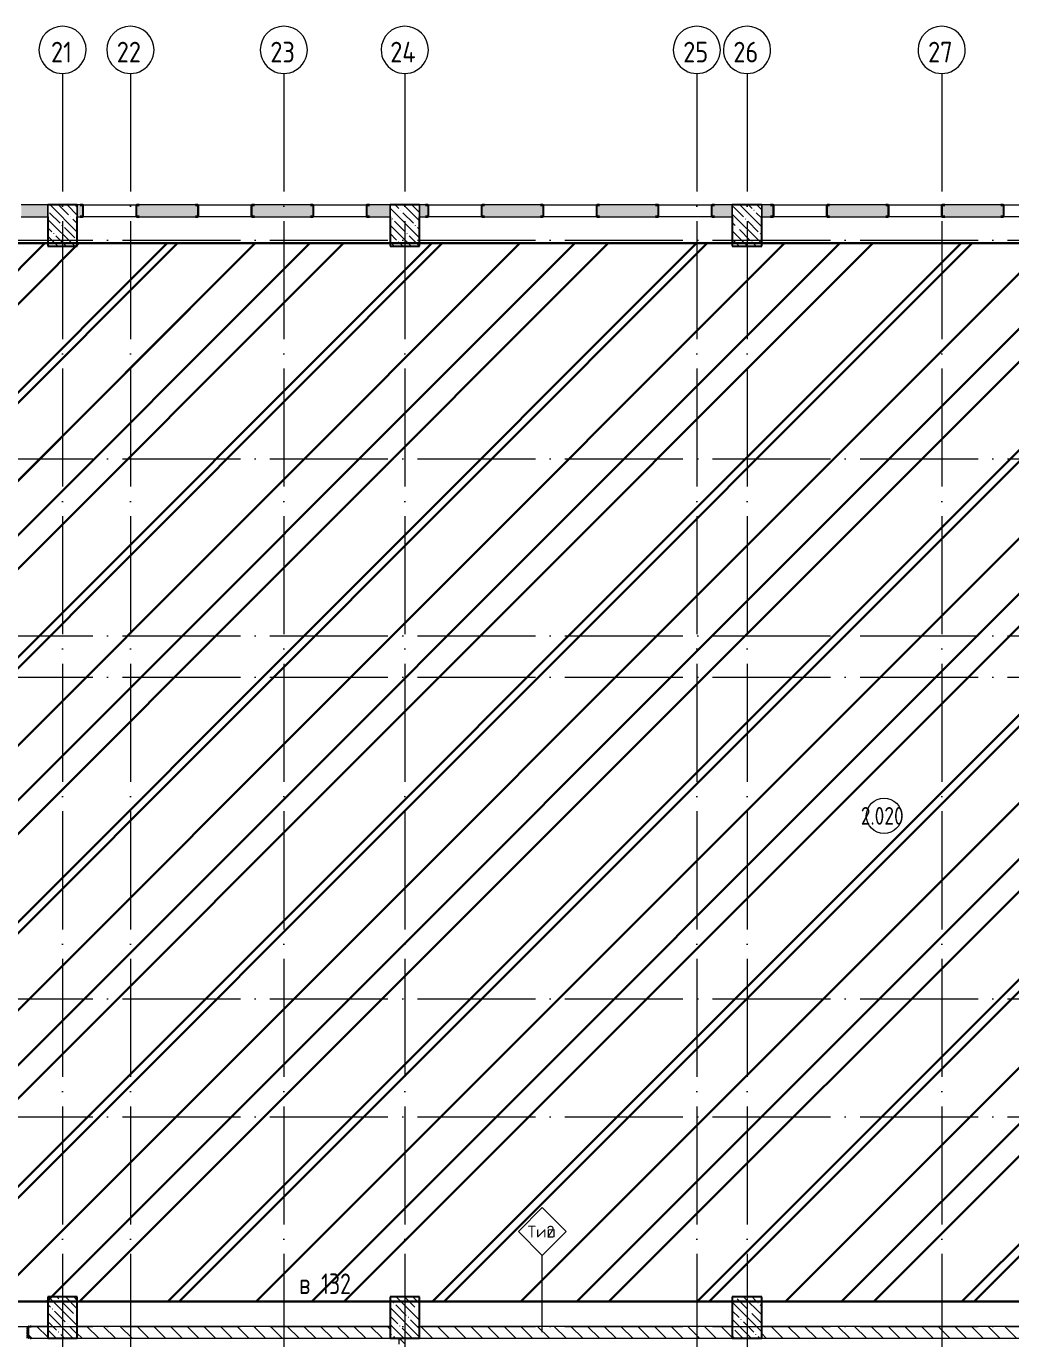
# Model space of a CAD drawing. Header units: millimetres. Extents: x -68946 to 690821, y -552984 to 293768.
# Drawn here: x 109893 to 126579, y -81220 to -58983 of the extents above; entities that cross this region are included whole.
import ezdxf

# ---------------------------------------------------------------- set-up
doc = ezdxf.new("R2010")
doc.units = ezdxf.units.MM
doc.linetypes.add('ADSK_Линия сетки', pattern=[2500, 2000, -250, 0, -250])
doc.linetypes.add('ADSK_Скрыто', pattern=[600, 300, -300])
for name, color, linetype, lineweight in [('1.2) Стяжка 6 вып.', 30, 'Continuous', 30), ('1.3) Звуко-изол           6 вып.', 90, 'Continuous', 30), ('1.4) Стяжка 6 вып.', 30, 'Continuous', 30), ('A-AREA-____-IDEN', 250, 'Continuous', 9), ('A-DOOR-____-OTLN', 250, 'Continuous', 5), ('A-WALL-____-IDEN', 250, 'Continuous', 9), ('A-WALL-____-MCUT', 250, 'Continuous', 13), ('A-WALL-____-PATT', 250, 'Continuous', 13), ('G-____-____-SYMB', 250, 'ADSK_Скрыто', 9), ('I-WALL-____-OTLN', 250, 'Continuous', 9), ('S-COLS-____-MCUT', 250, 'Continuous', 25), ('S-COLS-____-OTLN', 250, 'Continuous', 9), ('S-GRID-____-IDEN', 250, 'Continuous', 9), ('S-GRID-____-OTLN', 250, 'Continuous', 9)]:
    doc.layers.add(name, color=color, linetype=linetype, lineweight=lineweight)
doc.styles.add('GOST Common', font='', dxfattribs={"width": 0.9, "height": 350})
doc.styles.add('GOST Common_2', font='', dxfattribs={"width": 0.8, "height": 350})
doc.styles.add('ISOCPEUR', font='isocpeur.ttf', dxfattribs={"width": 0.8, "height": 100})
doc.styles.add('ISOCPEUR_3', font='isocpeur.ttf', dxfattribs={"height": 250})
doc.styles.get('GOST Common').set_extended_font_data('GOST Common')
doc.styles.get('GOST Common_2').set_extended_font_data('GOST Common')
pattern_1 = [(135, (28708.77, -120984.93), (-141.42136, -141.42136), [])]
pattern_2 = [(135, (28708.77, -120984.93), (-142.5612, -142.5612), []), (135, (28851.33, -120984.93), (-142.5612, -142.5612), [252.016, -50.403, 3.353, -47.05])]

# ---------------------------------------------------------------- blocks, each defined once
blk = doc.blocks.new('BSC_Колонна _Прямоугольная - 500x700-V14-АР1_Кладочный план 2 этажа С2и3')
at = {"layer": 'S-COLS-____-OTLN', "lineweight": 5}
h = blk.add_hatch(dxfattribs=at)
h.set_pattern_fill('FP_50', color=256, style=0, pattern_type=2)
h.set_pattern_definition([(135, (-93400, -40125), (-142.5619, -142.5619), []), (135, (-93257.44, -40125), (-142.5619, -142.5619), [252.016, -50.403, 3.353, -47.05])])
h.paths.add_polyline_path([(-250, -350), (250, -350), (250, 350), (-250, 350)])
at = {"layer": 'S-COLS-____-MCUT'}
for p, q in [((250, 350), (-250, 350)), ((-250, 350), (-250, -350)), ((250, -350), (250, 350)), ((-250, -350), (250, -350))]:
    blk.add_line(p, q, dxfattribs=at)
blk = doc.blocks.new('BSC_Колонна _Прямоугольная - 500x700-V15-АР1_Кладочный план 2 этажа С2и3')
at = {"layer": 'S-COLS-____-OTLN', "lineweight": 5}
h = blk.add_hatch(dxfattribs=at)
h.set_pattern_fill('FP_51', color=256, style=0, pattern_type=2)
h.set_pattern_definition([(135, (-87600, -40125), (-142.5619, -142.5619), []), (135, (-87457.44, -40125), (-142.5619, -142.5619), [252.016, -50.403, 3.353, -47.05])])
h.paths.add_polyline_path([(-250, -350), (250, -350), (250, 350), (-250, 350)])
at = {"layer": 'S-COLS-____-MCUT'}
for p, q in [((250, 350), (-250, 350)), ((-250, 350), (-250, -350)), ((250, -350), (250, 350)), ((-250, -350), (250, -350))]:
    blk.add_line(p, q, dxfattribs=at)
blk = doc.blocks.new('BSC_Колонна _Прямоугольная - 500x700-V16-АР1_Кладочный план 2 этажа С2и3')
at = {"layer": 'S-COLS-____-OTLN', "lineweight": 5}
h = blk.add_hatch(dxfattribs=at)
h.set_pattern_fill('FP_52', color=256, style=0, pattern_type=2)
h.set_pattern_definition([(135, (-81800, -40125), (-142.5619, -142.5619), []), (135, (-81657.44, -40125), (-142.5619, -142.5619), [252.016, -50.403, 3.353, -47.05])])
h.paths.add_polyline_path([(-250, -350), (250, -350), (250, 350), (-250, 350)])
at = {"layer": 'S-COLS-____-MCUT'}
for p, q in [((250, 350), (-250, 350)), ((-250, 350), (-250, -350)), ((250, -350), (250, 350)), ((-250, -350), (250, -350))]:
    blk.add_line(p, q, dxfattribs=at)
blk = doc.blocks.new('ADSK_КолоннаНесущая_Швеллер_Гнутый_ГОСТ 8278-83 - 200х50х4_таб_1 2-38569602-АР1_Кладочный план 2 этажа С2и3')
at = {"layer": 'S-COLS-____-MCUT'}
for p, q in [((-10.1, 90), (-10.1, -90)), ((-6.1, -90), (-6.1, 90)), ((39.9, 100), (-0.1, 100)), ((-0.1, 96), (39.9, 96)), ((39.9, 96), (39.9, 100)), ((39.9, -96), (-0.1, -96)), ((-0.1, -100), (39.9, -100)), ((39.9, -100), (39.9, -96))]:
    blk.add_line(p, q, dxfattribs=at)
for centre, radius, start, end in [((-0.1, 90), 10, 90, 180), ((-0.1, 90), 6, 90, 180), ((-0.1, -90), 10, 180, 270), ((-0.1, -90), 6, 180, 270)]:
    blk.add_arc(centre, radius, start, end, dxfattribs=at)
blk = doc.blocks.new('ADSK_КолоннаНесущая_Швеллер_Гнутый_ГОСТ 8278-83 - 200х50х4_таб_1 2-38815031-АР1_Кладочный план 2 этажа С2и3')
at = {"layer": 'S-COLS-____-MCUT'}
for p, q in [((-6.1, -90), (-6.1, 90)), ((-0.1, 96), (39.9, 96)), ((39.9, 100), (19.9, 100)), ((39.9, 96), (39.9, 100)), ((39.9, -96), (-0.1, -96)), ((19.9, -100), (39.9, -100)), ((39.9, -100), (39.9, -96))]:
    blk.add_line(p, q, dxfattribs=at)
for centre, radius, start, end in [((-0.1, 90), 10, 90, 180), ((-0.1, 90), 6, 90, 180), ((-0.1, -90), 10, 180, 270), ((-0.1, -90), 6, 180, 270)]:
    blk.add_arc(centre, radius, start, end, dxfattribs=at)
blk = doc.blocks.new('Дверь_СКБ_2Ст_Внутренняя1 - Н_ВВ-10_4_2200x2600h_Фрамуга сверху  EIS 30-V62-АР1_Кладочный план 2 этажа С2и3')
at = {"layer": 'A-DOOR-____-OTLN'}
h = blk.add_hatch(dxfattribs=at)
h.set_pattern_fill('FP_7', color=256, style=0, pattern_type=2)
h.set_pattern_definition([(45, (-921.384, 164.685), (-14.1421, 14.1421), []), (135, (-921.384, 164.685), (-14.1421, -14.1421), [])])
h.paths.add_polyline_path([(-1062.5, 100), (-1087.5, 100), (-1087.5, -100), (-1062.5, -100)])
h = blk.add_hatch(dxfattribs=at)
h.set_pattern_fill('FP_6', color=256, style=0, pattern_type=2)
h.set_pattern_definition([(135, (1201.41, 164.685), (-14.1421, -14.1421), []), (225, (1201.41, 164.685), (14.1421, -14.1421), [])])
h.paths.add_polyline_path([(1087.5, 100), (1087.5, -100), (1112.5, -100), (1112.5, 100)])
blk = doc.blocks.new('Ось сетки - Круг_Ø8 мм-39983606-АР1_Кладочный план 2 этажа С2и3')
at = {"layer": 'S-GRID-____-IDEN'}
for start, end in [(360, 180), (180, 360)]:
    blk.add_arc((0, 0), 4, start, end, dxfattribs=at)
blk = doc.blocks.new('AAR_СКБ_Марка_Помещения_мал - Номер-28977439-АР1_Кладочный план 2 этажа С2и3')
at = {"layer": 'A-AREA-____-IDEN'}
blk.add_circle((-0.03, 0), 3, dxfattribs=at)
blk = doc.blocks.new('ADSK_Марка_Стена - Типоразмер_ADSK_Марка-30564887-АР1_Кладочный план 2 этажа С2и3')
at = {"layer": 'A-WALL-____-IDEN'}
for p, q in [((-0.16, 4.37), (-4.21, 0.31)), ((3.9, 0.31), (-0.16, 4.37)), ((-4.21, 0.31), (-0.16, -3.74)), ((-0.16, -3.74), (3.9, 0.31))]:
    blk.add_line(p, q, dxfattribs=at)

msp = doc.modelspace()

# ---------------------------------------------------------------- hatches: boundary and pattern name
at = {"layer": '1.2) Стяжка 6 вып.', "lineweight": 30}
h = msp.add_hatch(dxfattribs=at)
h.set_pattern_fill('ANSI31', color=256, scale=333)
h.paths.add_polyline_path([(137487.5859, -80588.6385), (106708.7722, -80588.6385), (106708.7722, -62659.9342), (137487.5859, -62659.9342)])
at = {"layer": '1.3) Звуко-изол           6 вып.', "lineweight": 30}
h = msp.add_hatch(dxfattribs=at)
h.set_pattern_fill('ANSI31', color=256, scale=500)
h.paths.add_polyline_path([(137487.5859, -80588.6385), (106708.7722, -80588.6385), (106708.7722, -62659.9342), (137487.5859, -62659.9342)])
at = {"layer": '1.4) Стяжка 6 вып.', "lineweight": 30}
h = msp.add_hatch(dxfattribs=at)
h.set_pattern_fill('ANSI32', color=256, scale=333)
h.paths.add_polyline_path([(137487.5859, -80588.6385), (106708.7722, -80588.6385), (106708.7722, -62659.9342), (137487.5859, -62659.9342)])
at = {"layer": 'A-WALL-____-PATT', "lineweight": 15}
h = msp.add_hatch(dxfattribs=at)
h.set_pattern_fill('FP_83', color=256, style=0, pattern_type=2)
h.set_pattern_definition([(50, (28708.77, -120984.93), (364.3679, -31.8783), [38.1, -419.1]), (355, (28708.77, -120984.93), (-70.4859, 382.1133), [30.48, -335.28]), (100.451, (28739.14, -120987.6), (293.885, 350.2334), [32.38, -356.18]), (46.184, (28708.77, -120883.33), (542.1585, -84.0858), [57.15, -628.65]), (96.636, (28753.95, -120890.34), (474.805, 494.8554), [48.57, -534.27]), (351.184, (28708.8, -120883.33), (474.8102, 494.85), [45.72, -502.92]), (21, (28759.57, -120908.73), (303.2285, -204.53046), [38.1, -419.1]), (326, (28759.57, -120908.73), (123.6039, 368.376), [30.48, -335.28]), (71.451, (28784.84, -120925.78), (426.8341, 163.8427), [32.38, -356.18]), (37.5, (28708.77, -120984.93), (6.17665, 169.11015), [16.764, -314.452, 16.764, -323.596, -336.55]), (37.5, (28708.77, -120984.93), (6.17665, 169.11015), [-671.576, 16.764, -319.786]), (7.5, (28708.77, -120984.93), (133.63888, 200.3615), [16.764, -177.292, 16.764, -306.832, -128.27]), (7.5, (28708.77, -120984.93), (133.63888, 200.3615), [-517.652, 16.764, -111.506]), (327.5, (28595.49, -120984.93), (271.18182, -11.45836), [16.764, -110.236, 16.764, -379.476, -525.78]), (327.5, (28595.49, -120984.93), (271.18182, -11.45836), [-523.24, 16.764, -509.016]), (317.5, (28544.7, -120984.93), (296.2585, 50.85285), [16.764, -148.336, 16.764, -246.38, -373.38]), (317.5, (28544.7, -120984.93), (296.2585, 50.85285), [-428.244, 16.764, -356.616])])
h.paths.add_polyline_path([(133458.7722, -62209.9342), (133458.7722, -62009.9342), (133209.2227, -62009.9342), (133209.2227, -62209.9342)])
h.paths.add_polyline_path([(135159.2227, -62209.9342), (137408.7503, -62209.9342), (137408.7503, -62009.9342), (135159.2227, -62009.9342), (135159.2227, -62027.0009)])
h.paths.add_polyline_path([(133958.7722, -62209.9342), (134259.2227, -62209.9342), (134259.2227, -62009.9342), (133958.7722, -62009.9342), (133958.7722, -62027.0009)])
h.paths.add_polyline_path([(130359.2227, -62209.9342), (130359.2227, -62009.9342), (129309.2227, -62009.9342), (129309.2227, -62209.9342)])
h.paths.add_polyline_path([(132309.2227, -62209.9342), (132309.2227, -62009.9342), (131259.2227, -62009.9342), (131259.2227, -62209.9342)])
h.paths.add_polyline_path([(126459.2227, -62209.9342), (126459.2227, -62009.9342), (125409.2227, -62009.9342), (125409.2227, -62209.9342)])
h.paths.add_polyline_path([(127359.2227, -62209.9342), (127658.7722, -62209.9342), (127658.7722, -62009.9342), (127359.2227, -62009.9342), (127359.2227, -62027.0009)])
h.paths.add_polyline_path([(128158.7722, -62209.9342), (128409.2227, -62209.9342), (128409.2227, -62009.9342), (128158.7722, -62009.9342), (128158.7722, -62027.0009)])
h.paths.add_polyline_path([(116058.7722, -62209.9342), (116058.7722, -62009.9342), (115659.2227, -62009.9342), (115659.2227, -62209.9342)])
h.paths.add_polyline_path([(113709.2227, -62209.9342), (114759.2227, -62209.9342), (114759.2227, -62009.9342), (113709.2227, -62009.9342), (113709.2227, -62027.0009)])
h.paths.add_polyline_path([(118659.2227, -62209.9342), (118659.2227, -62009.9342), (117609.2227, -62009.9342), (117609.2227, -62209.9342)])
h.paths.add_polyline_path([(116558.7722, -62209.9342), (116709.2227, -62209.9342), (116709.2227, -62009.9342), (116558.7722, -62009.9342), (116558.7722, -62027.0009)])
h.paths.add_polyline_path([(110825.3441, -62209.9342), (110858.7722, -62209.9342), (110858.7722, -62009.9342), (110758.7722, -62009.9342), (110758.7722, -62209.9342)])
h.paths.add_polyline_path([(111758.7722, -62209.9342), (112809.2227, -62209.9342), (112809.2227, -62009.9342), (111758.7722, -62009.9342), (111758.7722, -62027.0009)])
h.paths.add_polyline_path([(120609.2227, -62209.9342), (120609.2227, -62009.9342), (119559.2227, -62009.9342), (119559.2227, -62209.9342)])
h.paths.add_polyline_path([(121509.2227, -62209.9342), (121858.7722, -62209.9342), (121858.7722, -62009.9342), (121509.2227, -62009.9342), (121509.2227, -62027.0009)])
h.paths.add_polyline_path([(124509.2227, -62209.9342), (124509.2227, -62009.9342), (123459.2227, -62009.9342), (123459.2227, -62209.9342)])
h.paths.add_polyline_path([(122358.7722, -62209.9342), (122559.2227, -62209.9342), (122559.2227, -62009.9342), (122358.7722, -62009.9342), (122358.7722, -62027.0009)])
h.paths.add_polyline_path([(109809.2227, -62209.9342), (110258.7722, -62209.9342), (110258.7722, -62009.9342), (109809.2227, -62009.9342)])
h.paths.add_polyline_path([(107976.3984, -62209.9342), (108909.2227, -62209.9342), (108909.2227, -62009.9342), (106708.7722, -62009.9342), (106708.7722, -62209.9342)])
h = msp.add_hatch(dxfattribs=at)
h.set_pattern_fill('FP_1', color=256, style=0, pattern_type=2)
h.set_pattern_definition(pattern_1)
h.paths.add_polyline_path([(133958.7722, -81209.9111), (134458.7722, -81209.9111), (134458.7722, -81009.9111), (133958.7722, -81009.9111)])
h.paths.add_polyline_path([(128158.7722, -81209.9111), (133458.7722, -81209.9111), (133458.7722, -81009.9111), (128158.7722, -81009.9111)])
h.paths.add_polyline_path([(127658.7722, -81209.9111), (127658.7722, -81009.9111), (122358.7722, -81009.9111), (122358.7722, -81209.9111)])
h.paths.add_polyline_path([(137408.7722, -81209.9111), (137408.7722, -81009.9111), (136658.7722, -81009.9111), (136658.7722, -81209.9111), (137178.0918, -81209.9111)])
h.paths.add_polyline_path([(121858.7722, -81209.9111), (121858.7722, -81009.9111), (116558.7722, -81009.9111), (116558.7722, -81209.9111), (119372.1812, -81209.9111)])
h.paths.add_polyline_path([(109957.7722, -81209.9111), (110258.7722, -81209.9111), (110258.7722, -81009.9111), (109927.7722, -81009.9111), (109927.7722, -81209.9111)])
h.paths.add_polyline_path([(116058.7722, -81209.9111), (116058.7722, -81009.9111), (110758.7722, -81009.9111), (110758.7722, -81209.9111), (113674.2898, -81209.9111)])
h.paths.add_polyline_path([(107727.7722, -81209.9111), (107727.7722, -81009.9111), (106708.7722, -81009.9111), (106708.7722, -81209.9111), (107697.7722, -81209.9111)])
h = msp.add_hatch(dxfattribs=at)
h.set_pattern_fill('FP_1', color=256, style=0, pattern_type=2)
h.set_pattern_definition(pattern_1)
h.paths.add_polyline_path([(116408.7722, -84679.9336), (116408.7722, -84459.9336), (116208.7722, -84459.9336), (116208.7722, -84679.9336)])
h.paths.add_polyline_path([(116408.7722, -81309.9336), (116408.7262, -81209.9342), (116208.7722, -81209.9342), (116208.7722, -81309.9336)])
at = {"layer": 'S-COLS-____-OTLN', "lineweight": 5}
h = msp.add_hatch(dxfattribs=at)
h.set_pattern_fill('FP_40', color=256, style=0, pattern_type=2)
h.set_pattern_definition(pattern_2)
h.paths.add_polyline_path([(110258.7722, -62709.9342), (110758.7722, -62709.9342), (110758.7722, -62009.9342), (110258.7722, -62009.9342), (110258.7722, -62209.9342)])
h = msp.add_hatch(dxfattribs=at)
h.set_pattern_fill('FP_40', color=256, style=0, pattern_type=2)
h.set_pattern_definition(pattern_2)
h.paths.add_polyline_path([(116558.7722, -62709.9342), (116558.7722, -62009.9342), (116058.7722, -62009.9342), (116058.7722, -62709.9342), (116523.2355, -62709.9342)])
h = msp.add_hatch(dxfattribs=at)
h.set_pattern_fill('FP_40', color=256, style=0, pattern_type=2)
h.set_pattern_definition(pattern_2)
h.paths.add_polyline_path([(122358.7722, -62709.9342), (122358.7722, -62009.9342), (121858.7722, -62009.9342), (121858.7722, -62709.9342), (122221.1269, -62709.9342)])

# ---------------------------------------------------------------- linework, layer by layer
at = {"layer": '1.2) Стяжка 6 вып.', "lineweight": 30}
msp.add_lwpolyline([(137487.5859, -80588.6385), (106708.7722, -80588.6385), (106708.7722, -62659.9342), (137487.5859, -62659.9342)], close=True, dxfattribs=at)
at = {"layer": 'A-WALL-____-IDEN'}
msp.add_line((118639.9543, -81109.9111), (118639.9543, -79808.6611), dxfattribs=at)
at = {"layer": 'A-WALL-____-MCUT', "color": 7, "lineweight": 15}
for p, q in [((110258.7722, -62009.9342), (109809.2227, -62009.9342)), ((110858.7722, -62009.9342), (110758.7722, -62009.9342)), ((110858.7722, -62209.9342), (110858.7722, -62009.9342)), ((112809.2227, -62009.9342), (111758.7722, -62009.9342)), ((111758.7722, -62009.9342), (111758.7722, -62209.9342)), ((112809.2227, -62209.9342), (112809.2227, -62009.9342)), ((114759.2227, -62009.9342), (113709.2227, -62009.9342)), ((113709.2227, -62009.9342), (113709.2227, -62209.9342)), ((114759.2227, -62209.9342), (114759.2227, -62009.9342)), ((116058.7722, -62009.9342), (115659.2227, -62009.9342)), ((115659.2227, -62009.9342), (115659.2227, -62209.9342)), ((116709.2227, -62009.9342), (116558.7722, -62009.9342)), ((116709.2227, -62209.9342), (116709.2227, -62009.9342)), ((118659.2227, -62009.9342), (117609.2227, -62009.9342)), ((117609.2227, -62009.9342), (117609.2227, -62209.9342)), ((118659.2227, -62209.9342), (118659.2227, -62009.9342)), ((120609.2227, -62009.9342), (119559.2227, -62009.9342)), ((119559.2227, -62009.9342), (119559.2227, -62209.9342)), ((120609.2227, -62209.9342), (120609.2227, -62009.9342)), ((121858.7722, -62009.9342), (121509.2227, -62009.9342)), ((121509.2227, -62009.9342), (121509.2227, -62209.9342)), ((122559.2227, -62009.9342), (122358.7722, -62009.9342)), ((122559.2227, -62209.9342), (122559.2227, -62009.9342)), ((124509.2227, -62009.9342), (123459.2227, -62009.9342)), ((123459.2227, -62009.9342), (123459.2227, -62209.9342)), ((124509.2227, -62209.9342), (124509.2227, -62009.9342)), ((126459.2227, -62009.9342), (125409.2227, -62009.9342)), ((125409.2227, -62009.9342), (125409.2227, -62209.9342)), ((126459.2227, -62209.9342), (126459.2227, -62009.9342)), ((109809.2227, -62209.9342), (110258.7722, -62209.9342)), ((110758.7722, -62209.9342), (110858.7722, -62209.9342)), ((111758.7722, -62209.9342), (112809.2227, -62209.9342)), ((113709.2227, -62209.9342), (114759.2227, -62209.9342)), ((115659.2227, -62209.9342), (116058.7722, -62209.9342)), ((116558.7722, -62209.9342), (116709.2227, -62209.9342)), ((117609.2227, -62209.9342), (118659.2227, -62209.9342)), ((119559.2227, -62209.9342), (120609.2227, -62209.9342)), ((121509.2227, -62209.9342), (121858.7722, -62209.9342)), ((122358.7722, -62209.9342), (122559.2227, -62209.9342)), ((123459.2227, -62209.9342), (124509.2227, -62209.9342)), ((125409.2227, -62209.9342), (126459.2227, -62209.9342)), ((110258.7722, -81009.9111), (109957.7722, -81009.9111)), ((116058.7722, -81009.9111), (110758.7722, -81009.9111)), ((121858.7722, -81009.9111), (116558.7722, -81009.9111)), ((127658.7722, -81009.9111), (122358.7722, -81009.9111)), ((109957.7722, -81209.9111), (110258.7722, -81209.9111)), ((110758.7722, -81209.9111), (116058.7722, -81209.9111)), ((116208.7722, -81209.9342), (116208.7722, -81309.9336)), ((116408.7722, -81219.9336), (116408.7722, -81209.9342)), ((116558.7722, -81209.9111), (121858.7722, -81209.9111)), ((122358.7722, -81209.9111), (127658.7722, -81209.9111))]:
    msp.add_line(p, q, dxfattribs=at)
at = {"layer": 'A-WALL-____-MCUT', "lineweight": 15}
for p, q in [((110258.7722, -62209.9342), (110258.7722, -62009.9342)), ((110758.7722, -62009.9342), (110758.7722, -62209.9342)), ((116058.7722, -62209.9342), (116058.7722, -62009.9342)), ((116558.7722, -62009.9342), (116558.7722, -62209.9342)), ((121858.7722, -62209.9342), (121858.7722, -62009.9342)), ((122358.7722, -62009.9342), (122358.7722, -62209.9342))]:
    msp.add_line(p, q, dxfattribs=at)
at = {"layer": 'I-WALL-____-OTLN', "lineweight": 15}
for p, q in [((110858.7722, -62009.9342), (111758.7722, -62009.9342)), ((112809.2227, -62009.9342), (113709.2227, -62009.9342)), ((114759.2227, -62009.9342), (115659.2227, -62009.9342)), ((116709.2227, -62009.9342), (117609.2227, -62009.9342)), ((118659.2227, -62009.9342), (119559.2227, -62009.9342)), ((120609.2227, -62009.9342), (121509.2227, -62009.9342)), ((122559.2227, -62009.9342), (123459.2227, -62009.9342)), ((124509.2227, -62009.9342), (125409.2227, -62009.9342)), ((126459.2227, -62009.9342), (127359.2227, -62009.9342)), ((111758.7722, -62209.9342), (110858.7722, -62209.9342)), ((113709.2227, -62209.9342), (112809.2227, -62209.9342)), ((115659.2227, -62209.9342), (114759.2227, -62209.9342)), ((117609.2227, -62209.9342), (116709.2227, -62209.9342)), ((119559.2227, -62209.9342), (118659.2227, -62209.9342)), ((121509.2227, -62209.9342), (120609.2227, -62209.9342)), ((123459.2227, -62209.9342), (122559.2227, -62209.9342)), ((125409.2227, -62209.9342), (124509.2227, -62209.9342)), ((127359.2227, -62209.9342), (126459.2227, -62209.9342))]:
    msp.add_line(p, q, dxfattribs=at)
at = {"layer": 'S-COLS-____-MCUT'}
for p, q in [((110758.7722, -62009.9342), (110258.7722, -62009.9342)), ((116558.7722, -62009.9342), (116058.7722, -62009.9342)), ((122358.7722, -62009.9342), (121858.7722, -62009.9342)), ((110258.7722, -62209.9342), (110258.7722, -62709.9342)), ((110758.7722, -62709.9342), (110758.7722, -62209.9342)), ((116058.7722, -62209.9342), (116058.7722, -62709.9342)), ((116558.7722, -62709.9342), (116558.7722, -62209.9342)), ((121858.7722, -62209.9342), (121858.7722, -62709.9342)), ((122358.7722, -62709.9342), (122358.7722, -62209.9342)), ((110258.7722, -62709.9342), (110758.7722, -62709.9342)), ((116058.7722, -62709.9342), (116558.7722, -62709.9342)), ((121858.7722, -62709.9342), (122358.7722, -62709.9342))]:
    msp.add_line(p, q, dxfattribs=at)
at = {"layer": 'S-COLS-____-OTLN'}
for p, q in [((110258.7722, -62009.9342), (110258.7722, -62209.9342)), ((110758.7722, -62209.9342), (110758.7722, -62009.9342)), ((116058.7722, -62009.9342), (116058.7722, -62209.9342)), ((116558.7722, -62209.9342), (116558.7722, -62009.9342)), ((121858.7722, -62009.9342), (121858.7722, -62209.9342)), ((122358.7722, -62209.9342), (122358.7722, -62009.9342))]:
    msp.add_line(p, q, dxfattribs=at)
at = {"layer": 'S-GRID-____-OTLN', "linetype": 'ADSK_Линия сетки'}
for p, q in [((110508.7722, -59782.9296), (110508.7722, -124723.7741)), ((111658.7722, -59782.9296), (111658.7722, -124723.7741)), ((114258.7722, -59782.9296), (114258.7722, -124723.7741)), ((116308.7722, -59782.9296), (116308.7722, -124723.7741)), ((121258.7722, -59782.9296), (121258.7722, -124723.7741)), ((122108.7722, -59782.9296), (122108.7722, -124723.7741)), ((125408.7722, -59782.9296), (125408.7722, -124723.7741)), ((94022.7944, -62609.9342), (184259.6518, -62609.9342)), ((94022.7944, -66309.9342), (185529.6518, -66309.9342)), ((94022.7944, -69309.9342), (185529.6518, -69309.9342)), ((94022.7944, -70009.9342), (185529.6518, -70009.9342)), ((94022.7944, -75459.9342), (185529.6518, -75459.9342)), ((94022.7944, -77459.9342), (185529.6518, -77459.9342)), ((94022.7944, -81009.9342), (185529.6518, -81009.9342))]:
    msp.add_line(p, q, dxfattribs=at)

# ---------------------------------------------------------------- block references
at = {"layer": 'A-AREA-____-IDEN', "xscale": 99.99999999999993, "yscale": 99.99999999999993, "zscale": 99.99999999999993}
msp.add_blockref('AAR_СКБ_Марка_Помещения_мал - Номер-28977439-АР1_Кладочный план 2 этажа С2и3', (124433.7964, -72359.9111), dxfattribs=at)
at = {"layer": 'A-DOOR-____-OTLN', "color": 255, "rotation": 180}
msp.add_blockref('Дверь_СКБ_2Ст_Внутренняя1 - Н_ВВ-10_4_2200x2600h_Фрамуга сверху  EIS 30-V62-АР1_Кладочный план 2 этажа С2и3', (108840.2722, -81109.9111), dxfattribs=at)
at = {"layer": 'A-WALL-____-IDEN', "xscale": 99.99999999999993, "yscale": 99.99999999999993, "zscale": 99.99999999999993}
msp.add_blockref('ADSK_Марка_Стена - Типоразмер_ADSK_Марка-30564887-АР1_Кладочный план 2 этажа С2и3', (118655.5793, -79434.1942), dxfattribs=at)
at = {"layer": 'S-COLS-____-OTLN', "rotation": 180}
for p in [(110848.6722, -62109.9938), (112799.1227, -62109.9938), (114749.1227, -62109.9938), (116699.1227, -62109.9938), (118649.1227, -62109.9938), (120599.1227, -62109.9938), (122549.1227, -62109.9938), (124499.1227, -62109.9938), (126449.1227, -62109.9938)]:
    msp.add_blockref('ADSK_КолоннаНесущая_Швеллер_Гнутый_ГОСТ 8278-83 - 200х50х4_таб_1 2-38569602-АР1_Кладочный план 2 этажа С2и3', p, dxfattribs=at)
at = {"layer": 'S-COLS-____-OTLN'}
for name, p in [('ADSK_КолоннаНесущая_Швеллер_Гнутый_ГОСТ 8278-83 - 200х50х4_таб_1 2-38569602-АР1_Кладочный план 2 этажа С2и3', (111768.8722, -62109.9342)), ('ADSK_КолоннаНесущая_Швеллер_Гнутый_ГОСТ 8278-83 - 200х50х4_таб_1 2-38569602-АР1_Кладочный план 2 этажа С2и3', (113719.3227, -62109.9342)), ('ADSK_КолоннаНесущая_Швеллер_Гнутый_ГОСТ 8278-83 - 200х50х4_таб_1 2-38569602-АР1_Кладочный план 2 этажа С2и3', (115669.3227, -62109.9342)), ('ADSK_КолоннаНесущая_Швеллер_Гнутый_ГОСТ 8278-83 - 200х50х4_таб_1 2-38569602-АР1_Кладочный план 2 этажа С2и3', (117619.3227, -62109.9342)), ('ADSK_КолоннаНесущая_Швеллер_Гнутый_ГОСТ 8278-83 - 200х50х4_таб_1 2-38569602-АР1_Кладочный план 2 этажа С2и3', (119569.3227, -62109.9342)), ('ADSK_КолоннаНесущая_Швеллер_Гнутый_ГОСТ 8278-83 - 200х50х4_таб_1 2-38569602-АР1_Кладочный план 2 этажа С2и3', (121519.3227, -62109.9342)), ('ADSK_КолоннаНесущая_Швеллер_Гнутый_ГОСТ 8278-83 - 200х50х4_таб_1 2-38569602-АР1_Кладочный план 2 этажа С2и3', (123469.3227, -62109.9342)), ('ADSK_КолоннаНесущая_Швеллер_Гнутый_ГОСТ 8278-83 - 200х50х4_таб_1 2-38569602-АР1_Кладочный план 2 этажа С2и3', (125419.3227, -62109.9342)), ('BSC_Колонна _Прямоугольная - 500x700-V16-АР1_Кладочный план 2 этажа С2и3', (110508.7722, -80859.9342)), ('BSC_Колонна _Прямоугольная - 500x700-V15-АР1_Кладочный план 2 этажа С2и3', (116308.7722, -80859.9342)), ('BSC_Колонна _Прямоугольная - 500x700-V14-АР1_Кладочный план 2 этажа С2и3', (122108.7722, -80859.9342)), ('ADSK_КолоннаНесущая_Швеллер_Гнутый_ГОСТ 8278-83 - 200х50х4_таб_1 2-38815031-АР1_Кладочный план 2 этажа С2и3', (109937.8722, -81109.9111))]:
    msp.add_blockref(name, p, dxfattribs=at)
at = {"layer": 'S-GRID-____-IDEN', "xscale": 99.99999999999993, "yscale": 99.99999999999993, "zscale": 99.99999999999993, "rotation": 180}
for p in [(110508.7722, -59382.9296), (111658.7722, -59382.9296), (114258.7722, -59382.9296), (116308.7722, -59382.9296), (121258.7722, -59382.9296), (122108.7722, -59382.9296), (125408.7722, -59382.9296)]:
    msp.add_blockref('Ось сетки - Круг_Ø8 мм-39983606-АР1_Кладочный план 2 этажа С2и3', p, dxfattribs=at)

# ---------------------------------------------------------------- texts
at = {"layer": 'A-AREA-____-IDEN', "insert": (124037.0572, -72211.2513), "char_height": 300, "width": 654.177, "attachment_point": 1, "style": 'ISOCPEUR'}
msp.add_mtext('2.020', dxfattribs=at)
at = {"layer": 'A-WALL-____-IDEN', "char_height": 200, "attachment_point": 1, "style": 'ISOCPEUR_3'}
for s, insert, width in [('Тип', (118391.1984, -79304.5256), 387.215062), (' 2', (118710.6828, -79304.5256), 230.084312)]:
    msp.add_mtext(s, dxfattribs=dict(at, insert=insert, width=width))
at = {"layer": 'G-____-____-SYMB', "linetype": 'Continuous', "char_height": 350, "attachment_point": 1, "style": 'GOST Common_2'}
for s, insert, width in [('\\fGOST Common|b0|i0|c204|p34|;\\W.8;в', (114520.3697, -80113.5694), 243.713), (' 132', (114721.453, -80113.5694), 763.2065)]:
    msp.add_mtext(s, dxfattribs=dict(at, insert=insert, width=width))
at = {"layer": 'S-GRID-____-IDEN', "color": 18, "true_color": 0x000000, "char_height": 350, "attachment_point": 1, "style": 'GOST Common'}
for s, insert, width in [('21', (110312.9529, -59245.6505), 461.772), ('22', (111427.4029, -59245.6505), 548.35425), ('23', (114030.1029, -59245.6505), 541.139062), ('24', (116062.1029, -59245.6505), 584.430187), ('25', (121027.4029, -59245.6505), 548.35425), ('26', (121877.4029, -59245.6505), 548.35425), ('27', (125177.4029, -59245.6505), 548.35425)]:
    msp.add_mtext(s, dxfattribs=dict(at, insert=insert, width=width))

doc.saveas('drawing.dxf')
